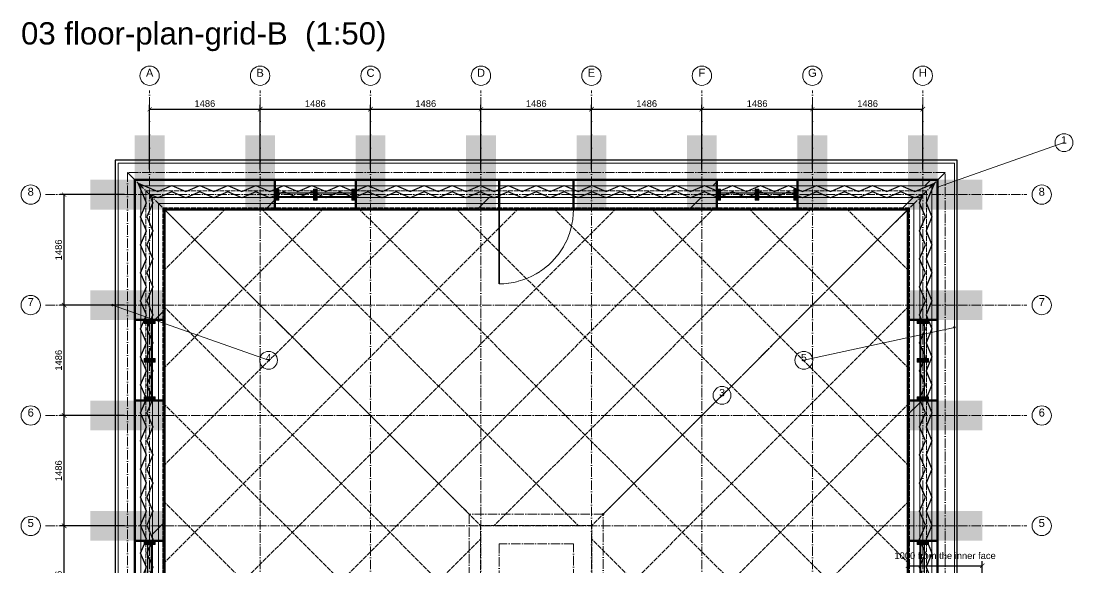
# Model space of a CAD drawing. Header units: millimetres. Extents: x 0 to 157867, y -2 to 14466.
# Drawn here: x 34300 to 48450, y 7107 to 14466 of the extents above; entities that cross this region are included whole.
import ezdxf
from ezdxf.enums import TextEntityAlignment as Align

# ---------------------------------------------------------------- set-up
doc = ezdxf.new("R2010")
doc.units = ezdxf.units.MM
doc.linetypes.add('DASHDOT', pattern=[3.556, 2.54, -0.508, 0, -0.508])
doc.linetypes.add('DASHED', pattern=[1.524, 1.27, -0.254])
for name, color, linetype, lineweight in [('ANNOTATION', 4, 'CONTINUOUS', 18), ('BACKGROUND', 9, 'CONTINUOUS', 13), ('BUTTRESS-SOLID', 7, 'CONTINUOUS', 25), ('DIMS', 3, 'CONTINUOUS', 18), ('HATCH-PRINTED', 7, 'CONTINUOUS', 9), ('HIDDEN-AXIS', 8, 'DASHED', 18), ('LINES', 7, 'CONTINUOUS', 25), ('OUTLINE-CUT', 7, 'CONTINUOUS', 50), ('OUTLINE-FINE', 7, 'CONTINUOUS', 25), ('PRINTED-BEAD', 7, 'CONTINUOUS', 25), ('SHEET-LABELS', 2, 'Continuous', 25)]:
    doc.layers.add(name, color=color, linetype=linetype, lineweight=lineweight)
doc.styles.get("Standard").update_dxf_attribs({"font": 'arial.ttf'})
doc.dimstyles.new('PYR-1-50', dxfattribs={"dimscale": 50, "dimtxt": 1.8, "dimasz": 1.2, "dimexe": 1.2, "dimexo": 0.8, "dimgap": 0.6, "dimtad": 1, "dimdec": 0, "dimtxsty": 'Standard', "dimblk": 'ARCHTICK', "dimcen": 2.5, "dimclrd": 3, "dimclre": 3, "dimclrt": 7, "dimazin": 3, "dimtfac": 1, "dimtmove": 0, "dimatfit": 3})
pattern_1 = [(45, (0, 0), (-1425.35, 1425.35), [])]

# ---------------------------------------------------------------- blocks, each defined once
blk = doc.blocks.new('_ARCHTICK')
at = {"color": 0, "linetype": 'BYBLOCK', "const_width": 0.15}
blk.add_lwpolyline([(-0.5, -0.5), (0.5, 0.5)], dxfattribs=at)

msp = doc.modelspace()

# ---------------------------------------------------------------- hatches: boundary and pattern name
at = {"layer": 'ANNOTATION', "ltscale": 50}
h = msp.add_hatch(color=7, dxfattribs=at)
h.dxf.hatch_style = 1
edge = h.paths.add_edge_path()
edge.add_arc((46630, 12230), 17.5, 0, 360)
h = msp.add_hatch(color=7, dxfattribs=at)
h.dxf.hatch_style = 1
edge = h.paths.add_edge_path()
edge.add_arc((35530, 10644.3), 17.5, 0, 360)
h = msp.add_hatch(color=7, dxfattribs=at)
h.dxf.hatch_style = 1
edge = h.paths.add_edge_path()
edge.add_arc((46855, 10344.3), 17.5, 0, 360)
h = msp.add_hatch(color=7, dxfattribs=at)
h.dxf.hatch_style = 1
edge = h.paths.add_edge_path()
edge.add_arc((42130, 7830), 17.5, 0, 360)
at = {"layer": 'BUTTRESS-SOLID', "ltscale": 50}
h = msp.add_hatch(color=7, dxfattribs=at)
h.dxf.hatch_style = 1
h.paths.add_polyline_path([(35830, 11930), (35830, 12930), (36230, 12930), (36230, 11930)])
h = msp.add_hatch(color=7, dxfattribs=at)
h.dxf.hatch_style = 1
h.paths.add_polyline_path([(37715.7, 12930), (37715.7, 12335), (37715.7, 12335), (37715.7, 11930), (37315.7, 11930), (37315.7, 12930)])
h = msp.add_hatch(color=7, dxfattribs=at)
h.dxf.hatch_style = 1
h.paths.add_polyline_path([(39201.4, 12930), (39201.4, 11930), (38801.4, 11930), (38801.4, 12335), (38801.4, 12930)])
h = msp.add_hatch(color=7, dxfattribs=at)
h.dxf.hatch_style = 1
h.paths.add_polyline_path([(40287.1, 11930), (40287.1, 12930), (40687.1, 12930), (40687.1, 11930)])
h = msp.add_hatch(color=7, dxfattribs=at)
h.dxf.hatch_style = 1
h.paths.add_polyline_path([(41772.9, 11930), (41772.9, 12930), (42172.9, 12930), (42172.9, 11930)])
h = msp.add_hatch(color=7, dxfattribs=at)
h.dxf.hatch_style = 1
h.paths.add_polyline_path([(43658.6, 12335), (43658.6, 11930), (43258.6, 11930), (43258.6, 12930), (43658.6, 12930)])
h = msp.add_hatch(color=7, dxfattribs=at)
h.dxf.hatch_style = 1
h.paths.add_polyline_path([(45144.3, 11930), (44744.3, 11930), (44744.3, 12335), (44744.3, 12930), (45144.3, 12930)])
h = msp.add_hatch(color=7, dxfattribs=at)
h.dxf.hatch_style = 1
h.paths.add_polyline_path([(46230, 11930), (46230, 12930), (46630, 12930), (46630, 11930)])
h = msp.add_hatch(color=7, dxfattribs=at)
h.dxf.hatch_style = 1
h.paths.add_polyline_path([(35230, 11930), (35230, 12330), (36230, 12330), (36230, 11930)])
h = msp.add_hatch(color=7, dxfattribs=at)
h.dxf.hatch_style = 1
h.paths.add_polyline_path([(46230, 11930), (46230, 12330), (47230, 12330), (47230, 11930)])
h = msp.add_hatch(color=7, dxfattribs=at)
h.dxf.hatch_style = 1
h.paths.add_polyline_path([(37715.7, 12055), (37715.7, 12205), (37765.7, 12205), (37765.7, 12055)])
h = msp.add_hatch(color=7, dxfattribs=at)
h.dxf.hatch_style = 1
h.paths.add_polyline_path([(38233.6, 12055), (38233.6, 12205), (38283.6, 12205), (38283.6, 12055)])
h = msp.add_hatch(color=7, dxfattribs=at)
h.dxf.hatch_style = 1
h.paths.add_polyline_path([(38751.4, 12055), (38751.4, 12205), (38801.4, 12205), (38801.4, 12055)])
h = msp.add_hatch(color=7, dxfattribs=at)
h.dxf.hatch_style = 1
h.paths.add_polyline_path([(43708.6, 12205), (43708.6, 12055), (43658.6, 12055), (43658.6, 12205)])
h = msp.add_hatch(color=7, dxfattribs=at)
h.dxf.hatch_style = 1
h.paths.add_polyline_path([(44226.4, 12205), (44226.4, 12055), (44176.4, 12055), (44176.4, 12205)])
h = msp.add_hatch(color=7, dxfattribs=at)
h.dxf.hatch_style = 1
h.paths.add_polyline_path([(44744.3, 12205), (44744.3, 12055), (44694.3, 12055), (44694.3, 12205)])
h = msp.add_hatch(color=7, dxfattribs=at)
h.dxf.hatch_style = 1
h.paths.add_polyline_path([(35825, 10444.3), (35230, 10444.3), (35230, 10844.3), (36230, 10844.3), (36230, 10444.3)])
h = msp.add_hatch(color=7, dxfattribs=at)
h.dxf.hatch_style = 1
h.paths.add_polyline_path([(46635, 10444.3), (46230, 10444.3), (46230, 10844.3), (47230, 10844.3), (47230, 10444.3)])
h = msp.add_hatch(color=7, dxfattribs=at)
h.dxf.hatch_style = 1
h.paths.add_polyline_path([(36105, 10394.3), (36105, 10444.3), (35955, 10444.3), (35955, 10394.3)])
h = msp.add_hatch(color=7, dxfattribs=at)
h.dxf.hatch_style = 1
h.paths.add_polyline_path([(46505, 10394.3), (46355, 10394.3), (46355, 10444.3), (46505, 10444.3)])
h = msp.add_hatch(color=7, dxfattribs=at)
h.dxf.hatch_style = 1
h.paths.add_polyline_path([(36105, 9876.4), (36105, 9926.4), (35955, 9926.4), (35955, 9876.4)])
h = msp.add_hatch(color=7, dxfattribs=at)
h.dxf.hatch_style = 1
h.paths.add_polyline_path([(46505, 9876.4), (46355, 9876.4), (46355, 9926.4), (46505, 9926.4)])
h = msp.add_hatch(color=7, dxfattribs=at)
h.dxf.hatch_style = 1
h.paths.add_polyline_path([(35230, 8958.6), (35230, 9358.6), (35825, 9358.6), (36230, 9358.6), (36230, 8958.6)])
h = msp.add_hatch(color=7, dxfattribs=at)
h.dxf.hatch_style = 1
h.paths.add_polyline_path([(36105, 9358.6), (36105, 9408.6), (35955, 9408.6), (35955, 9358.6)])
h = msp.add_hatch(color=7, dxfattribs=at)
h.dxf.hatch_style = 1
h.paths.add_polyline_path([(47230, 8958.6), (46230, 8958.6), (46230, 9358.6), (46635, 9358.6), (47230, 9358.6)])
h = msp.add_hatch(color=7, dxfattribs=at)
h.dxf.hatch_style = 1
h.paths.add_polyline_path([(46505, 9358.6), (46355, 9358.6), (46355, 9408.6), (46505, 9408.6)])
h = msp.add_hatch(color=7, dxfattribs=at)
h.dxf.hatch_style = 1
h.paths.add_polyline_path([(35825, 7472.9), (35230, 7472.9), (35230, 7872.9), (36230, 7872.9), (36230, 7472.9)])
h = msp.add_hatch(color=7, dxfattribs=at)
h.dxf.hatch_style = 1
h.paths.add_polyline_path([(47230, 7472.9), (46635, 7472.9), (46230, 7472.9), (46230, 7872.9), (47230, 7872.9)])
h = msp.add_hatch(color=7, dxfattribs=at)
h.dxf.hatch_style = 1
h.paths.add_polyline_path([(35955, 7422.9), (35955, 7472.9), (36105, 7472.9), (36105, 7422.9)])
h = msp.add_hatch(color=7, dxfattribs=at)
h.dxf.hatch_style = 1
h.paths.add_polyline_path([(46355, 7422.9), (46355, 7472.9), (46505, 7472.9), (46505, 7422.9)])
at = {"layer": 'HATCH-PRINTED', "ltscale": 50}
h = msp.add_hatch(dxfattribs=at)
h.set_pattern_fill('ANSI31', scale=25.19685)
h.set_pattern_definition(pattern_1)
h.paths.add_polyline_path([(36696.2, 12250), (36335.3, 12250), (36327.1, 12253.5), (36319, 12250), (35958.1, 12250), (35874.5, 12285.5), (35910, 12201.9), (35910, 11841), (35906.5, 11832.9), (35910, 11824.7), (35910, 11463.8), (35906.5, 11455.7), (35910, 11447.6), (35910, 11086.7), (35906.5, 11078.6), (35910, 11070.4), (35910, 10709.6), (35906.5, 10701.4), (35910, 10693.3), (35910, 10444.3), (35830, 10444.3), (35830, 12330), (37715.7, 12330), (37715.7, 12250), (37466.7, 12250), (37458.6, 12253.5), (37450.4, 12250), (37089.6, 12250), (37081.4, 12253.5), (37073.3, 12250), (36712.4, 12250), (36704.3, 12253.5)])
h = msp.add_hatch(dxfattribs=at)
h.set_pattern_fill('ANSI31', scale=25.19685)
h.set_pattern_definition(pattern_1)
h.paths.add_polyline_path([(39721.4, 12253.5), (39713.3, 12250), (39352.4, 12250), (39344.3, 12253.5), (39336.2, 12250), (38975.3, 12250), (38967.1, 12253.5), (38959, 12250), (38801.4, 12250), (38801.4, 12330), (40730, 12330), (40730, 12250), (40483.8, 12250), (40475.7, 12253.5), (40467.6, 12250), (40106.7, 12250), (40098.6, 12253.5), (40090.4, 12250), (39729.6, 12250)])
h = msp.add_hatch(dxfattribs=at)
h.set_pattern_fill('ANSI31', scale=25.19685)
h.set_pattern_definition(pattern_1)
h.paths.add_polyline_path([(42746.7, 12250), (42738.6, 12253.5), (42730.4, 12250), (42369.6, 12250), (42361.4, 12253.5), (42353.3, 12250), (41992.4, 12250), (41984.3, 12253.5), (41976.2, 12250), (41730, 12250), (41730, 12330), (43658.6, 12330), (43658.6, 12250), (43501, 12250), (43492.9, 12253.5), (43484.7, 12250), (43123.8, 12250), (43115.7, 12253.5), (43107.6, 12250)])
h = msp.add_hatch(dxfattribs=at)
h.set_pattern_fill('ANSI31', scale=25.19685)
h.set_pattern_definition(pattern_1)
h.paths.add_polyline_path([(46550, 11070.4), (46553.5, 11078.6), (46550, 11086.7), (46550, 11447.6), (46553.5, 11455.7), (46550, 11463.8), (46550, 11824.7), (46553.5, 11832.9), (46550, 11841), (46550, 12201.9), (46585.5, 12285.5), (46501.9, 12250), (46141, 12250), (46132.9, 12253.5), (46124.7, 12250), (45763.8, 12250), (45755.7, 12253.5), (45747.6, 12250), (45386.7, 12250), (45378.6, 12253.5), (45370.4, 12250), (45009.6, 12250), (45001.4, 12253.5), (44993.3, 12250), (44744.3, 12250), (44744.3, 12330), (46630, 12330), (46630, 10444.3), (46550, 10444.3), (46550, 10693.3), (46553.5, 10701.4), (46550, 10709.6)])
h = msp.add_hatch(dxfattribs=at)
h.set_pattern_fill('ANSI31', scale=25.19685)
h.set_pattern_definition(pattern_1)
h.paths.add_polyline_path([(36070, 10504.7), (36073.5, 10512.9), (36070, 10521), (36070, 10881.9), (36073.5, 10890), (36070, 10898.1), (36070, 11259), (36073.5, 11267.1), (36070, 11275.3), (36070, 11636.2), (36073.5, 11644.3), (36070, 11652.4), (36070, 12013.3), (36073.5, 12021.4), (36070, 12029.6), (36070, 12090), (36130.4, 12090), (36138.6, 12086.5), (36146.7, 12090), (36507.6, 12090), (36515.7, 12086.5), (36523.8, 12090), (36884.7, 12090), (36892.9, 12086.5), (36901, 12090), (37261.9, 12090), (37270, 12086.5), (37278.1, 12090), (37639, 12090), (37647.1, 12086.5), (37655.3, 12090), (37715.7, 12090), (37715.7, 11930), (36230, 11930), (36230, 10444.3), (36070, 10444.3)])
h = msp.add_hatch(dxfattribs=at)
h.set_pattern_fill('ANSI31', scale=25.19685)
h.set_pattern_definition(pattern_1)
h.paths.add_polyline_path([(39541, 12090), (39901.9, 12090), (39910, 12086.5), (39918.1, 12090), (40279, 12090), (40287.1, 12086.5), (40295.3, 12090), (40656.2, 12090), (40664.3, 12086.5), (40672.4, 12090), (40730, 12090), (40730, 11930), (38801.4, 11930), (38801.4, 12090), (39147.6, 12090), (39155.7, 12086.5), (39163.8, 12090), (39524.7, 12090), (39532.9, 12086.5)])
h = msp.add_hatch(dxfattribs=at)
h.set_pattern_fill('ANSI31', scale=25.19685)
h.set_pattern_definition(pattern_1)
h.paths.add_polyline_path([(42172.9, 12086.5), (42181, 12090), (42541.9, 12090), (42550, 12086.5), (42558.1, 12090), (42919, 12090), (42927.1, 12086.5), (42935.3, 12090), (43296.2, 12090), (43304.3, 12086.5), (43312.4, 12090), (43658.6, 12090), (43658.6, 11930), (41730, 11930), (41730, 12090), (41787.6, 12090), (41795.7, 12086.5), (41803.8, 12090), (42164.7, 12090)])
h = msp.add_hatch(dxfattribs=at)
h.set_pattern_fill('ANSI31', scale=25.19685)
h.set_pattern_definition(pattern_1)
h.paths.add_polyline_path([(46390, 10521), (46386.5, 10512.9), (46390, 10504.7), (46390, 10444.3), (46230, 10444.3), (46230, 11930), (44744.3, 11930), (44744.3, 12090), (44804.7, 12090), (44812.9, 12086.5), (44821, 12090), (45181.9, 12090), (45190, 12086.5), (45198.1, 12090), (45559, 12090), (45567.1, 12086.5), (45575.3, 12090), (45936.2, 12090), (45944.3, 12086.5), (45952.4, 12090), (46313.3, 12090), (46321.4, 12086.5), (46329.6, 12090), (46390, 12090), (46390, 12029.6), (46386.5, 12021.4), (46390, 12013.3), (46390, 11652.4), (46386.5, 11644.3), (46390, 11636.2), (46390, 11275.3), (46386.5, 11267.1), (46390, 11259), (46390, 10898.1), (46386.5, 10890), (46390, 10881.9)])
h = msp.add_hatch(dxfattribs=at)
h.set_pattern_fill('ANSI31', scale=25.19685)
h.set_pattern_definition(pattern_1)
h.paths.add_polyline_path([(35910, 9201), (35906.5, 9192.9), (35910, 9184.7), (35910, 8823.8), (35906.5, 8815.7), (35910, 8807.6), (35910, 8446.7), (35906.5, 8438.6), (35910, 8430.4), (35910, 8069.6), (35906.5, 8061.4), (35910, 8053.3), (35910, 7692.4), (35906.5, 7684.3), (35910, 7676.2), (35910, 7472.9), (35830, 7472.9), (35830, 9358.6), (35910, 9358.6)])
h = msp.add_hatch(dxfattribs=at)
h.set_pattern_fill('ANSI31', scale=25.19685)
h.set_pattern_definition(pattern_1)
h.paths.add_polyline_path([(36073.5, 7495.7), (36070, 7503.8), (36070, 7864.7), (36073.5, 7872.9), (36070, 7881), (36070, 8241.9), (36073.5, 8250), (36070, 8258.1), (36070, 8619), (36073.5, 8627.1), (36070, 8635.3), (36070, 8996.2), (36073.5, 9004.3), (36070, 9012.4), (36070, 9358.6), (36230, 9358.6), (36230, 7472.9), (36070, 7472.9), (36070, 7487.6)])
h = msp.add_hatch(dxfattribs=at)
h.set_pattern_fill('ANSI31', scale=25.19685)
h.set_pattern_definition(pattern_1)
h.paths.add_polyline_path([(46390, 8635.3), (46386.5, 8627.1), (46390, 8619), (46390, 8258.1), (46386.5, 8250), (46390, 8241.9), (46390, 7881), (46386.5, 7872.9), (46390, 7864.7), (46390, 7503.8), (46386.5, 7495.7), (46390, 7487.6), (46390, 7472.9), (46230, 7472.9), (46230, 9358.6), (46390, 9358.6), (46390, 9012.4), (46386.5, 9004.3), (46390, 8996.2)])
h = msp.add_hatch(dxfattribs=at)
h.set_pattern_fill('ANSI31', scale=25.19685)
h.set_pattern_definition(pattern_1)
h.paths.add_polyline_path([(46553.5, 8061.4), (46550, 8069.6), (46550, 8430.4), (46553.5, 8438.6), (46550, 8446.7), (46550, 8807.6), (46553.5, 8815.7), (46550, 8823.8), (46550, 9184.7), (46553.5, 9192.9), (46550, 9201), (46550, 9358.6), (46630, 9358.6), (46630, 7472.9), (46550, 7472.9), (46550, 7676.2), (46553.5, 7684.3), (46550, 7692.4), (46550, 8053.3)])

# ---------------------------------------------------------------- linework, layer by layer
at = {"layer": 'ANNOTATION', "lineweight": 20, "ltscale": 50}
for points in [[(48330, 12830), (46630, 12230)], [(37630, 9901.4), (35530, 10644.3)], [(44830, 9901.4), (46855, 10344.3)], [(43730, 9430), (42130, 7830)]]:
    msp.add_lwpolyline(points, dxfattribs=at)
at = {"layer": 'ANNOTATION', "lineweight": 18, "ltscale": 50}
for centre, radius in [((36030, 13730), 130), ((37515.7, 13730), 130), ((39001.4, 13730), 130), ((40487.1, 13730), 130), ((41972.9, 13730), 130), ((43458.6, 13730), 130), ((44944.3, 13730), 130), ((46430, 13730), 130), ((48330, 12830), 120), ((34430, 12130), 130), ((48030, 12130), 130), ((34430, 10644.3), 130), ((48030, 10644.3), 130), ((37630, 9901.4), 120), ((44830, 9901.4), 120), ((43730, 9430), 120), ((34430, 9158.6), 130), ((48030, 9158.6), 130), ((34430, 7672.9), 130), ((48030, 7672.9), 130)]:
    msp.add_circle(centre, radius, dxfattribs=at)
at = {"layer": 'BACKGROUND', "lineweight": 25, "ltscale": 50}
msp.add_lwpolyline([(35567.5, 1267.5), (46892.5, 1267.5), (46892.5, 12592.5), (35567.5, 12592.5), (35567.5, 1267.5)], dxfattribs=at)
at = {"layer": 'HIDDEN-AXIS', "linetype": 'DASHDOT', "lineweight": 13, "ltscale": 50}
for points in [[(36030, 330), (36030, 13530)], [(37515.7, 330), (37515.7, 13530)], [(39001.4, 330), (39001.4, 13530)], [(40487.1, 330), (40487.1, 13530)], [(41972.9, 330), (41972.9, 13530)], [(43458.6, 330), (43458.6, 13530)], [(44944.3, 330), (44944.3, 13530)], [(46430, 330), (46430, 13530)], [(34630, 12130), (47830, 12130)], [(34630, 10644.3), (47830, 10644.3)], [(34630, 9158.6), (47830, 9158.6)], [(34630, 7672.9), (47830, 7672.9)]]:
    msp.add_lwpolyline(points, dxfattribs=at)
at = {"layer": 'HIDDEN-AXIS', "linetype": 'DASHDOT', "lineweight": 20, "ltscale": 50}
for points in [[(35730, 1430), (46730, 1430), (46730, 12430), (35730, 12430), (35730, 1430)], [(35730, 12430), (40330, 7830)], [(46730, 12430), (42130, 7830)], [(40330, 6030), (42130, 6030), (42130, 7830), (40330, 7830), (40330, 6030)], [(40730, 6430), (41730, 6430), (41730, 7430), (40730, 7430), (40730, 6430)]]:
    msp.add_lwpolyline(points, dxfattribs=at)
at = {"layer": 'HIDDEN-AXIS', "linetype": 'DASHED', "lineweight": 20, "ltscale": 50}
for points in [[(35980, 1680), (46480, 1680), (46480, 12180), (35980, 12180), (35980, 1680)], [(36207.5, 11952.5), (40481.5, 7678.5)], [(36207.5, 1907.5), (46252.5, 1907.5), (46252.5, 11952.5), (36207.5, 11952.5), (36207.5, 1907.5)], [(37065, 11952.5), (36636.2, 11523.8)], [(38377.5, 11952.5), (37292.5, 10867.5)], [(37520, 11952.5), (41794, 7678.5)], [(39690, 11952.5), (37948.8, 10211.2)], [(41002.5, 11952.5), (38605, 9555)], [(38832.5, 11952.5), (42542.5, 8242.5)], [(42315, 11952.5), (39261.2, 8898.8)], [(43627.5, 11952.5), (39917.5, 8242.5)], [(40145, 11952.5), (43198.8, 8898.8)], [(44940, 11952.5), (40666, 7678.5)], [(41457.5, 11952.5), (43855, 9555)], [(46252.5, 11952.5), (41978.5, 7678.5)], [(42770, 11952.5), (44511.2, 10211.2)], [(44082.5, 11952.5), (45167.5, 10867.5)], [(45395, 11952.5), (45823.8, 11523.8)], [(36207.5, 11095), (36636.2, 11523.8)], [(46252.5, 11095), (45823.8, 11523.8)], [(36207.5, 9782.5), (37292.5, 10867.5)], [(46252.5, 9782.5), (45167.5, 10867.5)], [(36207.5, 10640), (40481.5, 6366)], [(46252.5, 10640), (41978.5, 6366)], [(36207.5, 8470), (37948.8, 10211.2)], [(46252.5, 8470), (44511.2, 10211.2)], [(36207.5, 7157.5), (38605, 9555)], [(46252.5, 7157.5), (43855, 9555)], [(36207.5, 9327.5), (39917.5, 5617.5)], [(46252.5, 9327.5), (42542.5, 5617.5)], [(36207.5, 5845), (39261.2, 8898.8)], [(46252.5, 5845), (43198.8, 8898.8)], [(36207.5, 4532.5), (39917.5, 8242.5)], [(46252.5, 4532.5), (42542.5, 8242.5)], [(36207.5, 8015), (39261.2, 4961.2)], [(46252.5, 8015), (43198.8, 4961.2)], [(40481.5, 6181.5), (41978.5, 6181.5), (41978.5, 7678.5), (40481.5, 7678.5), (40481.5, 6181.5)], [(36207.5, 3220), (40481.5, 7494)], [(46252.5, 3220), (41978.5, 7494)]]:
    msp.add_lwpolyline(points, dxfattribs=at)
at = {"layer": 'HIDDEN-AXIS', "linetype": 'DASHED', "lineweight": 15, "ltscale": 50}
msp.add_lwpolyline([(40730, 10930), (40795.4, 10932.1), (40860.5, 10938.6), (40925.1, 10949.2), (40988.8, 10964.1), (41051.4, 10983.1), (41112.7, 11006.1), (41172.3, 11033.1), (41230, 11064), (41285.6, 11098.5), (41338.8, 11136.6), (41389.3, 11178.2), (41437.1, 11222.9), (41481.8, 11270.7), (41523.4, 11321.2), (41561.5, 11374.4), (41596, 11430), (41626.9, 11487.7), (41653.9, 11547.3), (41676.9, 11608.6), (41695.9, 11671.2), (41710.8, 11734.9), (41721.4, 11799.5), (41727.9, 11864.6), (41730, 11930)], dxfattribs=at)
at = {"layer": 'LINES', "lineweight": 9, "ltscale": 50}
msp.add_lwpolyline([(35605, 1305), (46855, 1305), (46855, 12555), (35605, 12555), (35605, 1305)], dxfattribs=at)
at = {"layer": 'LINES', "lineweight": 50, "ltscale": 50}
for points in [[(37715.7, 11930), (37715.7, 12330)], [(38801.4, 11930), (38801.4, 12330)], [(40730, 11930), (40730, 12330)], [(41730, 11930), (41730, 12330)], [(43658.6, 11930), (43658.6, 12330)], [(44744.3, 11930), (44744.3, 12330)], [(36230, 10444.3), (35830, 10444.3)], [(46230, 10444.3), (46630, 10444.3)], [(36230, 9358.6), (35830, 9358.6)], [(46230, 9358.6), (46630, 9358.6)], [(36230, 7472.9), (35830, 7472.9)], [(46230, 7472.9), (46630, 7472.9)]]:
    msp.add_lwpolyline(points, dxfattribs=at)
at = {"layer": 'LINES', "lineweight": 25, "ltscale": 50}
for points in [[(37715.7, 12155), (38801.4, 12155)], [(37715.7, 12105), (38801.4, 12105)], [(43658.6, 12155), (44744.3, 12155)], [(43658.6, 12105), (44744.3, 12105)], [(36005, 9358.6), (36005, 10444.3)], [(36055, 9358.6), (36055, 10444.3)], [(46405, 9358.6), (46405, 10444.3)], [(46455, 9358.6), (46455, 10444.3)], [(36005, 6387.1), (36005, 7472.9)], [(36055, 6387.1), (36055, 7472.9)], [(46405, 6387.1), (46405, 7472.9)], [(46455, 6387.1), (46455, 7472.9)]]:
    msp.add_lwpolyline(points, dxfattribs=at)
at = {"layer": 'LINES', "lineweight": 35, "ltscale": 50}
msp.add_lwpolyline([(40730, 11930), (40730, 10930)], dxfattribs=at)
at = {"layer": 'OUTLINE-CUT', "lineweight": 100, "ltscale": 50}
msp.add_lwpolyline([(35830, 1530), (46630, 1530), (46630, 12330), (35830, 12330)], close=True, dxfattribs=at)
at = {"layer": 'OUTLINE-CUT', "lineweight": 50, "ltscale": 50}
msp.add_lwpolyline([(36230, 1930), (46230, 1930), (46230, 11930), (36230, 11930)], close=True, dxfattribs=at)
at = {"layer": 'OUTLINE-FINE', "lineweight": 15, "ltscale": 50}
for points in [[(35910, 1610), (46550, 1610), (46550, 12250), (35910, 12250)], [(36070, 1770), (46390, 1770), (46390, 12090), (36070, 12090)]]:
    msp.add_lwpolyline(points, close=True, dxfattribs=at)
at = {"layer": 'OUTLINE-FINE', "lineweight": 20, "ltscale": 50}
for points in [[(37715.7, 12055), (37765.7, 12055), (37765.7, 12205), (37715.7, 12205)], [(38233.6, 12055), (38283.6, 12055), (38283.6, 12205), (38233.6, 12205)], [(38751.4, 12055), (38801.4, 12055), (38801.4, 12205), (38751.4, 12205)], [(43658.6, 12055), (43708.6, 12055), (43708.6, 12205), (43658.6, 12205)], [(44176.4, 12055), (44226.4, 12055), (44226.4, 12205), (44176.4, 12205)], [(44694.3, 12055), (44744.3, 12055), (44744.3, 12205), (44694.3, 12205)], [(36105, 10394.3), (36105, 10444.3), (35955, 10444.3), (35955, 10394.3)], [(46355, 10394.3), (46355, 10444.3), (46505, 10444.3), (46505, 10394.3)], [(36105, 9876.4), (36105, 9926.4), (35955, 9926.4), (35955, 9876.4)], [(46355, 9876.4), (46355, 9926.4), (46505, 9926.4), (46505, 9876.4)], [(36105, 9358.6), (36105, 9408.6), (35955, 9408.6), (35955, 9358.6)], [(46355, 9358.6), (46355, 9408.6), (46505, 9408.6), (46505, 9358.6)], [(36105, 7422.9), (36105, 7472.9), (35955, 7472.9), (35955, 7422.9)], [(46355, 7422.9), (46355, 7472.9), (46505, 7472.9), (46505, 7422.9)]]:
    msp.add_lwpolyline(points, close=True, dxfattribs=at)
at = {"layer": 'OUTLINE-FINE', "lineweight": 9, "ltscale": 50}
msp.add_lwpolyline([(36150, 1850), (46310, 1850), (46310, 12010), (36150, 12010)], close=True, dxfattribs=at)
at = {"layer": 'PRINTED-BEAD', "lineweight": 25, "ltscale": 50}
for points in [[(35906.5, 6930), (35986.5, 7118.6), (35906.5, 7307.1), (35986.5, 7495.7), (35906.5, 7684.3), (35986.5, 7872.9), (35906.5, 8061.4), (35986.5, 8250), (35906.5, 8438.6), (35986.5, 8627.1), (35906.5, 8815.7), (35986.5, 9004.3), (35906.5, 9192.9), (35986.5, 9381.4), (35906.5, 9570), (35986.5, 9758.6), (35906.5, 9947.1), (35986.5, 10135.7), (35906.5, 10324.3), (35986.5, 10512.9), (35906.5, 10701.4), (35986.5, 10890), (35906.5, 11078.6), (35986.5, 11267.1), (35906.5, 11455.7), (35986.5, 11644.3), (35906.5, 11832.9), (35986.5, 12021.4), (35874.5, 12285.5), (36138.6, 12173.5), (36327.1, 12253.5), (36515.7, 12173.5), (36704.3, 12253.5), (36892.9, 12173.5), (37081.4, 12253.5), (37270, 12173.5), (37458.6, 12253.5), (37647.1, 12173.5), (37835.7, 12253.5), (38024.3, 12173.5), (38212.9, 12253.5), (38401.4, 12173.5), (38590, 12253.5), (38778.6, 12173.5), (38967.1, 12253.5), (39155.7, 12173.5), (39344.3, 12253.5), (39532.9, 12173.5), (39721.4, 12253.5), (39910, 12173.5), (40098.6, 12253.5), (40287.1, 12173.5), (40475.7, 12253.5), (40664.3, 12173.5), (40852.9, 12253.5), (41041.4, 12173.5), (41230, 12253.5), (41418.6, 12173.5), (41607.1, 12253.5), (41795.7, 12173.5), (41984.3, 12253.5), (42172.9, 12173.5), (42361.4, 12253.5), (42550, 12173.5), (42738.6, 12253.5), (42927.1, 12173.5), (43115.7, 12253.5), (43304.3, 12173.5), (43492.9, 12253.5), (43681.4, 12173.5), (43870, 12253.5), (44058.6, 12173.5), (44247.1, 12253.5), (44435.7, 12173.5), (44624.3, 12253.5), (44812.9, 12173.5), (45001.4, 12253.5), (45190, 12173.5), (45378.6, 12253.5), (45567.1, 12173.5), (45755.7, 12253.5), (45944.3, 12173.5), (46132.9, 12253.5), (46321.4, 12173.5), (46585.5, 12285.5), (46473.5, 12021.4), (46553.5, 11832.9), (46473.5, 11644.3), (46553.5, 11455.7), (46473.5, 11267.1), (46553.5, 11078.6), (46473.5, 10890), (46553.5, 10701.4), (46473.5, 10512.9), (46553.5, 10324.3), (46473.5, 10135.7), (46553.5, 9947.1), (46473.5, 9758.6), (46553.5, 9570), (46473.5, 9381.4), (46553.5, 9192.9), (46473.5, 9004.3), (46553.5, 8815.7), (46473.5, 8627.1), (46553.5, 8438.6), (46473.5, 8250), (46553.5, 8061.4), (46473.5, 7872.9), (46553.5, 7684.3), (46473.5, 7495.7), (46553.5, 7307.1), (46473.5, 7118.6), (46553.5, 6930)], [(46466.5, 6930), (46386.5, 7118.6), (46466.5, 7307.1), (46386.5, 7495.7), (46466.5, 7684.3), (46386.5, 7872.9), (46466.5, 8061.4), (46386.5, 8250), (46466.5, 8438.6), (46386.5, 8627.1), (46466.5, 8815.7), (46386.5, 9004.3), (46466.5, 9192.9), (46386.5, 9381.4), (46466.5, 9570), (46386.5, 9758.6), (46466.5, 9947.1), (46386.5, 10135.7), (46466.5, 10324.3), (46386.5, 10512.9), (46466.5, 10701.4), (46386.5, 10890), (46466.5, 11078.6), (46386.5, 11267.1), (46466.5, 11455.7), (46386.5, 11644.3), (46466.5, 11832.9), (46386.5, 12021.4), (46434.5, 12134.5), (46321.4, 12086.5), (46132.9, 12166.5), (45944.3, 12086.5), (45755.7, 12166.5), (45567.1, 12086.5), (45378.6, 12166.5), (45190, 12086.5), (45001.4, 12166.5), (44812.9, 12086.5), (44624.3, 12166.5), (44435.7, 12086.5), (44247.1, 12166.5), (44058.6, 12086.5), (43870, 12166.5), (43681.4, 12086.5), (43492.9, 12166.5), (43304.3, 12086.5), (43115.7, 12166.5), (42927.1, 12086.5), (42738.6, 12166.5), (42550, 12086.5), (42361.4, 12166.5), (42172.9, 12086.5), (41984.3, 12166.5), (41795.7, 12086.5), (41607.1, 12166.5), (41418.6, 12086.5), (41230, 12166.5), (41041.4, 12086.5), (40852.9, 12166.5), (40664.3, 12086.5), (40475.7, 12166.5), (40287.1, 12086.5), (40098.6, 12166.5), (39910, 12086.5), (39721.4, 12166.5), (39532.9, 12086.5), (39344.3, 12166.5), (39155.7, 12086.5), (38967.1, 12166.5), (38778.6, 12086.5), (38590, 12166.5), (38401.4, 12086.5), (38212.9, 12166.5), (38024.3, 12086.5), (37835.7, 12166.5), (37647.1, 12086.5), (37458.6, 12166.5), (37270, 12086.5), (37081.4, 12166.5), (36892.9, 12086.5), (36704.3, 12166.5), (36515.7, 12086.5), (36327.1, 12166.5), (36138.6, 12086.5), (36025.5, 12134.5), (36073.5, 12021.4), (35993.5, 11832.9), (36073.5, 11644.3), (35993.5, 11455.7), (36073.5, 11267.1), (35993.5, 11078.6), (36073.5, 10890), (35993.5, 10701.4), (36073.5, 10512.9), (35993.5, 10324.3), (36073.5, 10135.7), (35993.5, 9947.1), (36073.5, 9758.6), (35993.5, 9570), (36073.5, 9381.4), (35993.5, 9192.9), (36073.5, 9004.3), (35993.5, 8815.7), (36073.5, 8627.1), (35993.5, 8438.6), (36073.5, 8250), (35993.5, 8061.4), (36073.5, 7872.9), (35993.5, 7684.3), (36073.5, 7495.7), (35993.5, 7307.1), (36073.5, 7118.6), (35993.5, 6930)]]:
    msp.add_lwpolyline(points, dxfattribs=at)

# ---------------------------------------------------------------- texts
at = {"layer": 'ANNOTATION', "ltscale": 50}
for s, height, p in [('A', 107.6, (36030, 13683.2)), ('B', 107.6, (37515.7, 13683.2)), ('C', 107.6, (39001.4, 13683.2)), ('D', 107.6, (40487.1, 13683.2)), ('E', 107.6, (41972.9, 13683.2)), ('F', 107.6, (43458.6, 13683.2)), ('G', 107.6, (44944.3, 13683.2)), ('H', 107.6, (46430, 13683.2)), ('1', 99.4, (48330, 12786.8)), ('8', 107.6, (34430, 12083.2)), ('8', 107.6, (48030, 12083.2)), ('7', 107.6, (34430, 10597.5)), ('7', 107.6, (48030, 10597.5)), ('4', 99.4, (37630, 9858.2)), ('5', 99.4, (44830, 9858.2)), ('3', 99.4, (43730, 9386.8)), ('6', 107.6, (34430, 9111.8)), ('6', 107.6, (48030, 9111.8)), ('5', 107.6, (34430, 7626.1)), ('5', 107.6, (48030, 7626.1))]:
    msp.add_text(s, height=height, dxfattribs=at).set_placement(p, align=Align.BOTTOM_CENTER)
at = {"layer": 'SHEET-LABELS'}
msp.add_text('03 floor-plan-grid-B  (1:50)', height=300, dxfattribs=at).set_placement((34300, 14060), align=Align.BOTTOM_LEFT)

# ---------------------------------------------------------------- dimensions: what is measured, and where the dimension line sits
at = {"layer": 'DIMS'}
for base, p1, p2 in [((36030, 13280), (36030, 12430), (37515.7, 12430)), ((37515.7, 13280), (37515.7, 12430), (39001.4, 12430)), ((39001.4, 13280), (39001.4, 12430), (40487.1, 12430)), ((40487.1, 13280), (40487.1, 12430), (41972.9, 12430)), ((41972.9, 13280), (41972.9, 12430), (43458.6, 12430)), ((43458.6, 13280), (43458.6, 12430), (44944.3, 12430)), ((44944.3, 13280), (44944.3, 12430), (46430, 12430))]:
    msp.add_linear_dim(base=base, p1=p1, p2=p2, dimstyle='PYR-1-50', dxfattribs=at).render()
for base, p1, p2 in [((34880, 10644.3), (35730, 10644.3), (35730, 12130)), ((34880, 9158.6), (35730, 9158.6), (35730, 10644.3)), ((34880, 7672.9), (35730, 7672.9), (35730, 9158.6)), ((34880, 6187.1), (35730, 6187.1), (35730, 7672.9))]:
    msp.add_linear_dim(base=base, p1=p1, p2=p2, angle=90, dimstyle='PYR-1-50', dxfattribs=at).render()
msp.add_linear_dim(base=(46230, 7137.1), p1=(46230, 6737.1), p2=(47230, 6737.1), text='<> from the inner face', dimstyle='PYR-1-50', dxfattribs=at).render()

doc.saveas('drawing.dxf')
